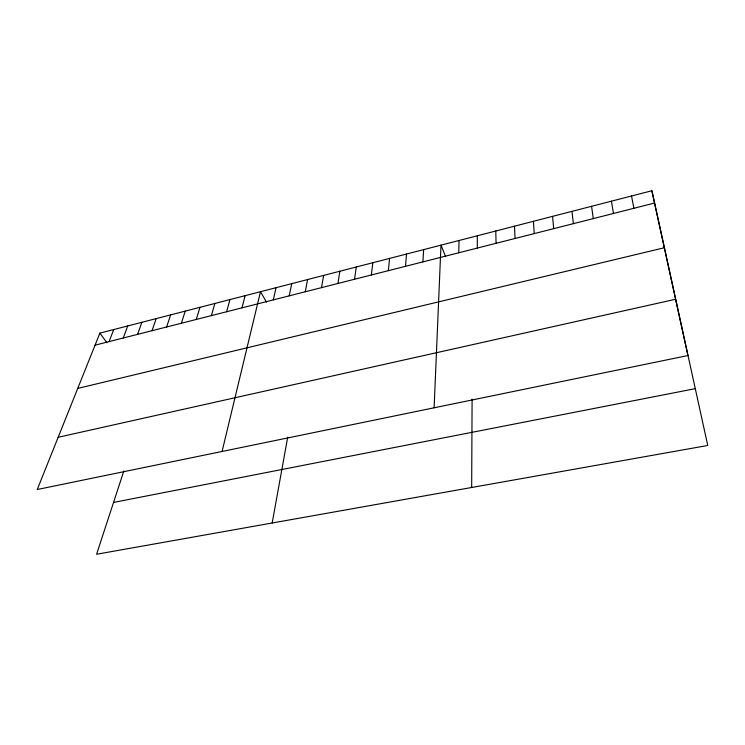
<?xml version="1.0" encoding="UTF-8"?>
<svg xmlns="http://www.w3.org/2000/svg" width="745" height="745" viewBox="0 0 745 745"><rect width="100%" height="100%" fill="white"/><g stroke="black" fill="none" stroke-linecap="round" stroke-linejoin="round"><path stroke-width="1.12" d="M471.669 487.491L472.097 399.134M458.78 252.779L459.041 240.495M434.121 407.804L440.984 245.152L445.631 256.68M422.899 261.895L423.663 249.612M405.522 266.3L406.528 254.036M388.35 270.668L389.588 258.403M371.364 274.979L372.826 262.724M354.564 279.245L356.259 266.999M337.951 283.472L339.86 271.236M321.523 287.644L323.647 275.417M272.176 522.999L287.719 437.147M305.273 291.77L307.601 279.552M289.2 295.849L291.733 283.649M273.294 299.89L276.032 287.691M222.075 451.461L260.499 291.705L266.477 302.153M242.004 307.843L245.124 295.663M226.61 311.755L229.916 299.592M211.375 315.619L214.867 303.476M196.298 319.447L199.967 307.312M181.38 323.237L185.226 311.112M123.847 470.933L96.589 554.252L707.75 445.473L651.884 190.748L99.877 333.136L37.25 489.521L687.914 355.542L651.884 190.748M166.619 326.99L170.633 314.884M152.008 330.696L156.199 318.609M137.555 334.375L141.904 322.296M123.242 338.007L127.749 325.938M109.077 341.61L113.743 329.551M95.053 345.168L654.566 203.04M77.731 388.415L664.344 247.74M58.166 437.287L675.603 299.257M113.538 502.437L695.318 388.648M99.877 333.136L106.88 342.663M631.527 196L633.893 208.293M611.431 201.187L613.47 213.489M591.567 206.309L593.299 218.611M571.955 211.366L573.371 223.668M552.567 216.367L553.693 228.668M533.42 221.312L534.249 233.604M514.497 226.191L515.046 238.484M495.788 231.015L496.068 243.308M477.312 235.783L477.312 248.066"/></g></svg>
